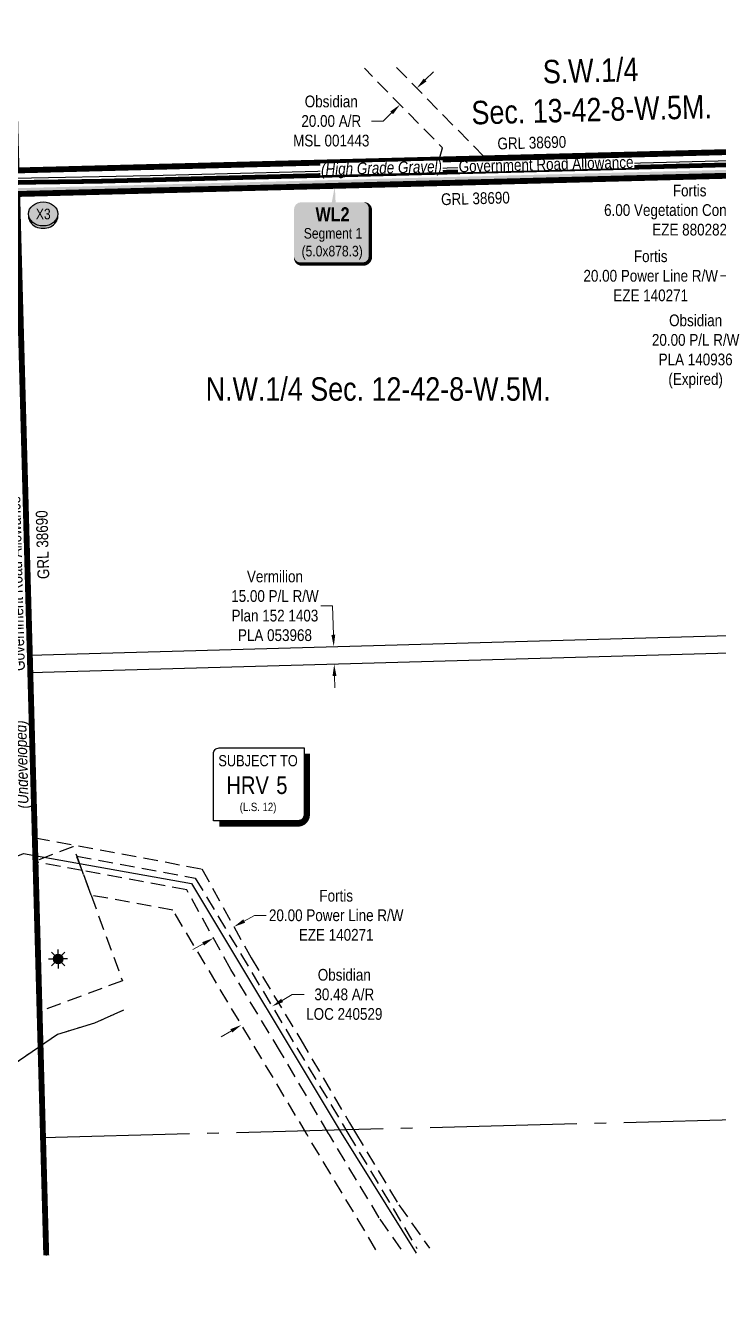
# Model space of a CAD drawing. Extents: x 632269 to 650517, y 5825252 to 5832959.
# Drawn here: x 633201 to 633792, y 5829799 to 5830888 of the extents above; entities that cross this region are included whole.
import ezdxf
from ezdxf.enums import TextEntityAlignment as Align

# ---------------------------------------------------------------- set-up
doc = ezdxf.new("R2010")
doc.units = 0
doc.header["$LTSCALE"] = 5
doc.header["$PDMODE"] = 35
doc.header["$PDSIZE"] = 10
for name, pattern in [('CENTERLINEX3', [5, 2.5, -1, 0.5, -1]), ('foc-ACCESSROAD', [3.75, 2.5, -1.25]), ('foc-FLOWLINE', [3.75, 2.5, -1.25]), ('foc-QUARTERLINE', [33, 25, -3, 2, -3]), ('foc-WHEELTRACKS', [2, 0.4, -1.6])]:
    doc.linetypes.add(name, pattern=pattern)
doc.layers.get('Defpoints').update_dxf_attribs({"color": 9})
for name, color, linetype in [('AS-POWER', 104, 'foc-POWER'), ('AS-ROADS', 254, 'Continuous'), ('C-AR', 13, 'foc-ACCESSROAD'), ('C-SYMBOL', 7, 'Continuous'), ('C-WS', 13, 'foc-ACCESSROAD'), ('C-WS-S', 8, 'Continuous'), ('CG-NOTES', 7, 'Continuous'), ('CTW', 7, 'Continuous'), ('F-EZE', 190, 'foc-FLOWLINE'), ('F-RW', 190, 'Continuous'), ('L-ROAD-T', 7, 'Continuous'), ('L-SEC', 7, 'Continuous'), ('L-SECQ', 8, 'foc-QUARTERLINE'), ('P-CROSSINGS', 250, 'Continuous'), ('T-WATER-P3', 160, 'foc-WHEELTRACKS')]:
    doc.layers.add(name, color=color, linetype=linetype)
doc.layers.add('AS-TRAPPER BOUNDARY', color=7, linetype='CENTERLINEX3', true_color=0xb85c00, transparency=0.6)
doc.layers.add('AS-TRAPPER-T', color=7, linetype='Continuous', true_color=0xc26100)
doc.layers.add('P-PROPOSED-WL4', color=7, linetype='Continuous', true_color=0x5b5bc8)
for name, color, linetype, lineweight in [('C-AR-T', 13, 'Continuous', 9), ('C-RW-T', 13, 'Continuous', 9), ('F-EZE-T', 190, 'Continuous', 9), ('F-RW-T', 190, 'Continuous', 9), ('F-VCE-T', 190, 'Continuous', 9), ('T-TEXT', 48, 'Continuous', 18)]:
    doc.layers.add(name, color=color, linetype=linetype, lineweight=lineweight)
doc.styles.add('175L', font='ARIALN.TTF', dxfattribs={"height": 20})
doc.styles.add('80', font='ARIALN.TTF', dxfattribs={"height": 10})
doc.styles.add('80CG', font='ARIALN.TTF', dxfattribs={"height": 10})
doc.styles.add('80L', font='ARIALN.TTF', dxfattribs={"height": 10})
doc.styles.add('80LS', font='ARIALNI.TTF', dxfattribs={"height": 10})
doc.styles.add('BOLD', font='ARIALNB.TTF')
doc.styles.add('Crossing', font='ARIALN.TTF', dxfattribs={"height": 10})
doc.styles.add('foc-LtypeFont', font='ARIALN.TTF', dxfattribs={"height": 7.35})
doc.styles.add('HRV', font='ARIALN.TTF', dxfattribs={"height": 3})
doc.linetypes.add('foc-POWER', pattern='A,6,-1,["P",foc-LtypeFont,S=0.2,R=0,X=-0.625,Y=-0.75],-1.24,4', length=12.24)
doc.linetypes.add('foc-TOPO-flowdirection-NOLINE', pattern='A,0,[">",foc-LtypeFont,S=0.3,R=0,X=0,Y=-0.945],-20,[">",foc-LtypeFont,S=0.3,R=0,X=0,Y=-0.945],0', length=20)
doc.dimstyles.new('Compass 5 000', dxfattribs={"dimscale": 5, "dimtxt": 9, "dimasz": 2, "dimexe": 0.2, "dimexo": 0.0625, "dimgap": 0.5, "dimtad": 0, "dimtih": 1, "dimtoh": 1, "dimzin": 0, "dimdsep": 46, "dimtxsty": '80CG', "dimcen": 0.1, "dimse1": 1, "dimse2": 1, "dimclrd": 256, "dimclrt": 256, "dimaunit": 1, "dimadec": 4, "dimazin": 0, "dimtfac": 0.06, "dimtofl": 0, "dimtmove": 0, "dimatfit": 1, "dimfxl": 0.2, "dimtolj": 1, "dimtzin": 0, "dimlwd": -1, "dimarcsym": 0})

# ---------------------------------------------------------------- blocks, each defined once
blk = doc.blocks.new('label_road_undeveloped')
at = {"layer": 'L-ROAD-T', "style": '80L'}
blk.add_text('Government Road Allowance', height=10, dxfattribs=at).set_placement((0, 0), align=Align.MIDDLE_CENTER)
at = {"layer": 'T-TEXT', "style": '80LS'}
blk.add_text('(Undeveloped)', height=10, dxfattribs=at).set_placement((-154.2, 0), align=Align.MIDDLE_CENTER)
blk = doc.blocks.new('*D383')
at = {"layer": 'C-AR-T', "transparency": 16777216}
for p, q in [((633164.6, 5830253.8), (633173.4, 5830258.6)), ((633120.3, 5830229.8), (633111.5, 5830225)), ((633111.5, 5830225), (633101.5, 5830225))]:
    blk.add_line(p, q, dxfattribs=at)
for points in [[(633163.8, 5830255.3), (633165.4, 5830252.3), (633155.8, 5830249)], [(633119.5, 5830231.3), (633121.1, 5830228.3), (633129.1, 5830234.6)]]:
    blk.add_solid(points, dxfattribs=at)
at = {"layer": 'Defpoints', "color": 0, "transparency": 16777216}
for p in [(633153.7, 5830252.9), (633127, 5830238.5), (633129.1, 5830234.6)]:
    blk.add_point(p, dxfattribs=at)
at = {"layer": 'C-AR-T', "transparency": 16777216, "insert": (633050.7, 5830225), "char_height": 10, "width": 483.583, "attachment_point": 5, "style": '80CG'}
blk.add_mtext('\\A1;Obsidian\\PVariable Width A/R\\PLOC 241149', dxfattribs=at)
blk = doc.blocks.new('*D386')
at = {"layer": 'C-AR-T', "transparency": 16777216}
for p, q in [((633419.8, 5830057.8), (633428.4, 5830062.9)), ((633428.4, 5830062.9), (633438.4, 5830062.9)), ((633376.5, 5830031.9), (633367.9, 5830026.8))]:
    blk.add_line(p, q, dxfattribs=at)
for points in [[(633418.9, 5830059.2), (633420.6, 5830056.4), (633411.2, 5830052.7)], [(633375.6, 5830033.3), (633377.3, 5830030.5), (633385.1, 5830037)]]:
    blk.add_solid(points, dxfattribs=at)
at = {"layer": 'Defpoints', "color": 0, "transparency": 16777216}
for p in [(633411.2, 5830052.7), (633423.7, 5830031.8), (633397.6, 5830016.1)]:
    blk.add_point(p, dxfattribs=at)
at = {"layer": 'C-AR-T', "transparency": 16777216, "insert": (633472.7, 5830062.9), "char_height": 10, "attachment_point": 5, "style": '80CG'}
blk.add_mtext('\\A1;Obsidian\\P30.48 A/R\\PLOC 240529', dxfattribs=at)
blk = doc.blocks.new('*D388')
at = {"layer": 'Defpoints', "color": 0, "transparency": 16777216}
for p in [(633378.7, 5830120.6), (633383.8, 5830111.2), (633366.3, 5830101.6)]:
    blk.add_point(p, dxfattribs=at)
at = {"layer": 'F-EZE-T', "transparency": 16777216}
for p, q in [((633387.4, 5830125.4), (633396.2, 5830130.3)), ((633396.2, 5830130.3), (633406.2, 5830130.3)), ((633352.4, 5830106.1), (633343.7, 5830101.2))]:
    blk.add_line(p, q, dxfattribs=at)
for points in [[(633386.6, 5830126.9), (633388.2, 5830124), (633378.7, 5830120.6)], [(633351.6, 5830107.5), (633353.2, 5830104.6), (633361.2, 5830110.9)]]:
    blk.add_solid(points, dxfattribs=at)
at = {"layer": 'F-EZE-T', "transparency": 16777216, "insert": (633465.8, 5830130.3), "char_height": 10, "attachment_point": 5, "style": '80CG'}
blk.add_mtext('\\A1;Fortis\\P20.00 Power Line R/W\\PEZE 140271', dxfattribs=at)
blk = doc.blocks.new('*D393')
at = {"layer": 'Defpoints', "color": 0, "transparency": 16777216}
for p in [(633462.4, 5830359.3), (633463.7, 5830359.3), (633462.8, 5830344.3)]:
    blk.add_point(p, dxfattribs=at)
at = {"layer": 'F-RW-T', "transparency": 16777216}
for p, q in [((633462.7, 5830394), (633452.7, 5830394)), ((633463.4, 5830369.3), (633462.7, 5830394)), ((633464.4, 5830334.3), (633464.6, 5830324.3))]:
    blk.add_line(p, q, dxfattribs=at)
for points in [[(633465, 5830369.4), (633461.7, 5830369.3), (633463.7, 5830359.3)], [(633466, 5830334.4), (633462.7, 5830334.3), (633464.1, 5830344.3)]]:
    blk.add_solid(points, dxfattribs=at)
at = {"layer": 'F-RW-T', "transparency": 16777216, "insert": (633413.6, 5830394), "char_height": 10, "attachment_point": 5, "style": '80CG'}
blk.add_mtext('\\A1;Vermilion\\P15.00 P/L R/W\\PPlan 152 1403\\PPLA 053968', dxfattribs=at)
blk = doc.blocks.new('GAS')
h = blk.add_hatch(color=255)
h.dxf.hatch_style = 1
edge = h.paths.add_edge_path()
edge.add_arc((0, 0), 0.9, 0, 360)
for p, q in [((-0.81, 0), (-1.62, 0)), ((-0.57, 0.57), (-1.14, 1.14)), ((0, 0.81), (0, 1.62)), ((0.57, 0.57), (1.14, 1.14)), ((1.62, 0), (0.81, 0)), ((-0.57, -0.57), (-1.14, -1.14)), ((0, -0.81), (0, -1.62)), ((1.14, -1.14), (0.57, -0.57))]:
    blk.add_line(p, q)
blk.add_circle((0, 0), 0.8)
blk = doc.blocks.new('*D416')
at = {"layer": 'C-RW-T', "transparency": 16777216}
for p, q in [((633854.6, 5830612), (633811.7, 5830610.8)), ((633894.5, 5830613.1), (633904.5, 5830613.4))]:
    blk.add_line(p, q, dxfattribs=at)
for points in [[(633854.5, 5830613.7), (633854.6, 5830610.3), (633864.6, 5830612.3)], [(633894.5, 5830614.8), (633894.6, 5830611.5), (633884.5, 5830612.8)]]:
    blk.add_solid(points, dxfattribs=at)
at = {"layer": 'Defpoints', "color": 0, "transparency": 16777216}
for p in [(633863.3, 5830656.4), (633883.3, 5830657), (633864.6, 5830612.3)]:
    blk.add_point(p, dxfattribs=at)
at = {"layer": 'C-RW-T', "transparency": 16777216, "insert": (633772.1, 5830610.8), "char_height": 10, "attachment_point": 5, "style": '80CG'}
blk.add_mtext('\\A1;Obsidian\\P20.00 P/L R/W\\PPLA 140936\\P(Expired)', dxfattribs=at)
blk = doc.blocks.new('*D422')
at = {"layer": 'Defpoints', "color": 0, "transparency": 16777216}
for p in [(633886.1, 5830702), (633886.2, 5830703.3), (633906.1, 5830702.2)]:
    blk.add_point(p, dxfattribs=at)
at = {"layer": 'F-EZE-T', "transparency": 16777216}
for p, q in [((633896.1, 5830701.4), (633798.4, 5830675.2)), ((633876.1, 5830702.5), (633866.1, 5830703.1)), ((633906, 5830700.8), (633886.1, 5830702)), ((633916, 5830700.3), (633926, 5830699.7)), ((633798.4, 5830675.2), (633793.4, 5830675.2))]:
    blk.add_line(p, q, dxfattribs=at)
for points in [[(633876.2, 5830704.2), (633876, 5830700.8), (633886.1, 5830702)], [(633916.1, 5830701.9), (633915.9, 5830698.6), (633906, 5830700.8)]]:
    blk.add_solid(points, dxfattribs=at)
at = {"layer": 'F-EZE-T', "transparency": 16777216, "insert": (633733.8, 5830675.2), "char_height": 10, "attachment_point": 5, "style": '80CG'}
blk.add_mtext('\\A1;Fortis\\P20.00 Power Line R/W\\PEZE 140271', dxfattribs=at)
blk = doc.blocks.new('*D428')
at = {"layer": 'Defpoints', "color": 0, "transparency": 16777216}
for p in [(633900.9, 5830741.9), (633906.9, 5830742.1), (633901.1, 5830732.8)]:
    blk.add_point(p, dxfattribs=at)
at = {"layer": 'F-VCE-T', "transparency": 16777216}
for p, q in [((633891.1, 5830732.5), (633842.1, 5830731.2)), ((633917.1, 5830733.2), (633927.1, 5830733.5))]:
    blk.add_line(p, q, dxfattribs=at)
for points in [[(633891.1, 5830734.2), (633891.2, 5830730.8), (633901.1, 5830732.8)], [(633917.1, 5830734.9), (633917.2, 5830731.5), (633907.1, 5830732.9)]]:
    blk.add_solid(points, dxfattribs=at)
at = {"layer": 'F-VCE-T', "transparency": 16777216, "insert": (633767, 5830731.2), "char_height": 10, "attachment_point": 5, "style": '80CG'}
blk.add_mtext('\\A1;Fortis\\P6.00 Vegetation Control R/W\\PEZE 880282', dxfattribs=at)
blk = doc.blocks.new('*D525')
at = {"layer": 'C-AR-T', "transparency": 16777216}
for p, q in [((633541.6, 5830842.1), (633548.7, 5830849.1)), ((633505.9, 5830807.1), (633495.9, 5830807.1)), ((633513, 5830814.1), (633505.9, 5830807.1))]:
    blk.add_line(p, q, dxfattribs=at)
for points in [[(633540.4, 5830843.3), (633542.8, 5830840.9), (633534.4, 5830835.1)], [(633511.9, 5830815.3), (633514.2, 5830812.9), (633520.2, 5830821.1)]]:
    blk.add_solid(points, dxfattribs=at)
at = {"layer": 'Defpoints', "color": 0, "transparency": 16777216}
for p in [(633485.1, 5830885.4), (633470.8, 5830871.4), (633520.2, 5830821.1)]:
    blk.add_point(p, dxfattribs=at)
at = {"layer": 'C-AR-T', "transparency": 16777216, "insert": (633461.6, 5830807.1), "char_height": 10, "attachment_point": 5, "style": '80CG'}
blk.add_mtext('\\A1;Obsidian\\P20.00 A/R\\PMSL 001443', dxfattribs=at)
blk = doc.blocks.new('HRV')
blk.add_lwpolyline([(-35.1, 31.6), (37.2, 31.6), (37.2, -25.5, -0.414214), (32.2, -30.5), (-40.1, -30.5), (-40.1, 26.6, -0.414214)], format="xyb", close=True)
at = {"const_width": 5, "flags": 128}
blk.add_lwpolyline([(-35.1, -33), (32.2, -33, 0.414214), (39.7, -25.5), (39.7, 26.6)], format="xyb", dxfattribs=at)
at = {"style": '80L'}
blk.add_text('SUBJECT TO', height=9.5, dxfattribs=at).set_placement((-2, 13.1), align=Align.BOTTOM_CENTER)
blk.add_attdef('(N.W.1/4 00)', text='', height=7.12, dxfattribs=at).set_placement((-2, -24.4), align=Align.BOTTOM_CENTER)
at = {"layer": 'CTW', "color": 3, "style": 'HRV'}
blk.add_text('HRV', height=15, dxfattribs=at).set_placement((-10.9, -0.2), align=Align.MIDDLE_CENTER)
blk.add_attdef('0', text='', height=15, dxfattribs=at).set_placement((18.3, -0.2), align=Align.MIDDLE_CENTER)
blk = doc.blocks.new('*U725')
h = blk.add_hatch(color=254)
edge = h.paths.add_edge_path()
edge.add_line((-26.5, -34.1), (26.5, -34.1))
edge.add_arc((26.5, -28.1), 6, 270, 360)
edge.add_line((32.5, -28.1), (32.5, 12.5))
edge.add_arc((26.5, 12.5), 6, 0, 90)
edge.add_line((26.5, 18.5), (-26.5, 18.5))
edge.add_arc((-26.5, 12.5), 6, 90, 180)
edge.add_line((-32.5, 12.5), (-32.5, -28.1))
edge.add_arc((-26.5, -28.1), 6, 180, 270)
at = {"layer": 'P-PROPOSED-WL4', "flags": 128}
blk.add_lwpolyline([(2.3, 32.5, 0, 7.5, 0), (0, 0, 0, 0, 0)], format="xyseb", dxfattribs=at)
blk.add_lwpolyline([(-26.5, -34.1, 3, 3, 0), (26.5, -34.1, 3, 3, 0.414214), (32.5, -28.1, 3, 3, 0), (32.5, 12.5, 3, 0, 0.414214), (26.5, 18.5, 0, 0, 0), (-26.5, 18.5, 0, 0, 0.414214), (-32.5, 12.5, 0, 0, 0), (-32.5, -28.1, 0, 3, 0.414214)], format="xyseb", close=True, dxfattribs=at)
at = {"layer": 'P-PROPOSED-WL4'}
for tag, p, height, style in [('TEMP_AREA_W1_001', (-9.2, 2.2), 12, 'BOLD'), ('ENTER_TEXT_001', (-30.7, -12.9), 9, '80')]:
    blk.add_attdef(tag, p, '', height=height, dxfattribs=dict(at, style=style))
blk = doc.blocks.new('xing2')
h = blk.add_hatch(color=50)
h.dxf.hatch_style = 1
edge = h.paths.add_edge_path()
edge.add_ellipse((0, 0), major_axis=(-12.5, 0), ratio=0.816297, start_angle=0, end_angle=360)
h = blk.add_hatch(color=250)
h.dxf.hatch_style = 1
edge = h.paths.add_edge_path()
edge.add_ellipse((0, -2), major_axis=(-12.5, 0), ratio=0.816297, start_angle=0, end_angle=180)
edge.add_line((12.5, -2), (12.5, 0))
edge.add_ellipse((0, 0), major_axis=(-12.5, 0), ratio=0.816297, start_angle=0, end_angle=180, ccw=False)
edge.add_line((-12.5, 0), (-12.5, -2))
at = {"color": 250}
blk.add_ellipse((0, 0), major_axis=(-12.5, 0), ratio=0.816297, dxfattribs=at)
blk.add_ellipse((0, -2), major_axis=(-12.5, 0), ratio=0.816297, start_param=0, end_param=3.141593, dxfattribs=at)
at = {"color": 250, "style": 'Crossing'}
blk.add_attdef('CROSSING', text='', height=9, dxfattribs=at).set_placement((0.1, 0), align=Align.MIDDLE_CENTER)
at = {"color": 250, "style": 'Crossing', "flags": 1}
for tag, p in [('OWNER', (0.1, -12.5)), ('DESCRIPTION', (0.1, -25.8)), ('LOCATION', (0.1, -39.3)), ('DWG_REF', (0.1, -52.8))]:
    blk.add_attdef(tag, text='', height=9, dxfattribs=at).set_placement(p, align=Align.MIDDLE_CENTER)

msp = doc.modelspace()

# ---------------------------------------------------------------- hatches: boundary and pattern name
at = {"layer": 'P-PROPOSED-WL4', "linetype": 'Continuous'}
h = msp.add_hatch(color=256, dxfattribs=at)
h.dxf.hatch_style = 1
h.paths.add_polyline_path([(634029.436, 5830766.486), (634013.416, 5830771.076), (633193.849, 5830749.917), (633173.734, 5830749.397), (633144.121, 5830748.604), (633143.391, 5830743.585), (633173.868, 5830744.401), (633193.978, 5830744.92)])

# ---------------------------------------------------------------- linework, layer by layer
at = {"layer": 'AS-POWER', "flags": 128}
for points in [[(633191.575, 5830758.502), (633307.161, 5830760.792), (633901.325, 5830776.014), (634015.439, 5830778.598), (634119.433, 5830753.545)], [(633168.741, 5830170.511), (633199.271, 5830182.926), (633342.398, 5830157.508), (633469.948, 5829945.033), (633533.864, 5829842.511)]]:
    msp.add_lwpolyline(points, dxfattribs=at)
at = {"layer": 'AS-ROADS', "const_width": 3.999, "flags": 128}
msp.add_lwpolyline([(634893.813, 5830798.378), (633261.686, 5830755.777), (633196.113, 5830754.862), (633177.98, 5830753.215), (633163.71, 5830743.523), (633156.805, 5830729.518), (633154.085, 5830712.383), (633150.484, 5830680.81), (633145.966, 5830647.659), (633138.99, 5830608.88), (633131.59, 5830574.458), (633110.306, 5830491.837), (633082.854, 5830392.305), (633071.751, 5830355.499), (633063.283, 5830340.777), (633045.646, 5830320.391), (633029.354, 5830307.668), (633006.126, 5830294.686), (632985.832, 5830287.528), (632882.705, 5830257.657), (632770.508, 5830224.73), (632685.827, 5830201.061), (632652.35, 5830188.099)], dxfattribs=at)
at = {"layer": 'C-AR'}
msp.add_lwpolyline([(633499.714, 5829845.413), (633440.845, 5829943.797), (633326.655, 5830134.646), (633256.919, 5830147.467), (633249.196, 5830168.559), (633244.736, 5830180.736), (633345.729, 5830162.111), (633475.782, 5829944.749), (633534.651, 5829846.366)], dxfattribs=at)
at = {"layer": 'C-WS', "flags": 128}
msp.add_lwpolyline([(633283.619, 5830074.552), (633213.56, 5830048.528), (633209.895, 5830175.839), (633209.862, 5830176.976), (633241.746, 5830188.902), (633244.736, 5830180.736), (633249.196, 5830168.559), (633256.919, 5830147.467), (633283.619, 5830074.552)], close=True, dxfattribs=at)
at = {"layer": 'F-EZE'}
msp.add_lwpolyline([(633521.216, 5829846), (633502.472, 5829872.641), (633459.965, 5829943.29), (633459.368, 5829944.302), (633418.46, 5830013.937), (633375.965, 5830084.126), (633338.446, 5830151.997), (633249.196, 5830168.559), (633209.895, 5830175.839), (633209.862, 5830176.976), (633209.306, 5830196.286), (633351.378, 5830169.933), (633393.273, 5830094.144), (633435.633, 5830024.179), (633477.152, 5829953.509), (633482.312, 5829944.927), (633519.236, 5829883.561), (633545.203, 5829846.654)], dxfattribs=at)
at = {"layer": 'F-RW'}
msp.add_lwpolyline([(633962.55, 5830358.379), (633205.253, 5830337.035), (633204.821, 5830352.018), (633962.113, 5830373.362)], dxfattribs=at)
at = {"layer": 'L-SEC'}
for p, q in [((633193.428, 5830765.029), (633993.452, 5830785.689)), ((633193.978, 5830744.92), (633993.971, 5830765.578)), ((633193.977, 5830744.951), (633215.968, 5829941.073)), ((633215.968, 5829941.073), (633218.717, 5829840.596))]:
    msp.add_line(p, q, dxfattribs=at)
at = {"layer": 'L-SECQ'}
msp.add_line((633215.968, 5829941.073), (633981.198, 5829960.833), dxfattribs=at)
at = {"layer": 'T-WATER-P3', "flags": 128}
msp.add_lwpolyline([(633284.595, 5830049.379), (633259.919, 5830038.566), (633228.373, 5830028.832), (633179.651, 5829995.627), (633167.984, 5829968.122), (633161.226, 5829956.917), (633157.29, 5829942.52), (633151.194, 5829929.026), (633141.091, 5829920.227), (633124.763, 5829897.608), (633114.991, 5829887.894), (633107.055, 5829876.679), (633098.257, 5829868.931), (633080.764, 5829843.673)], dxfattribs=at)
at = {"layer": 'T-WATER-P3', "linetype": 'foc-TOPO-flowdirection-NOLINE', "flags": 128}
msp.add_lwpolyline([(633284.595, 5830049.379), (633259.919, 5830038.566), (633228.373, 5830028.832), (633179.651, 5829995.627), (633167.984, 5829968.122), (633161.226, 5829956.917), (633157.29, 5829942.52), (633151.194, 5829929.026), (633141.091, 5829920.227), (633124.763, 5829897.608), (633114.991, 5829887.894), (633107.055, 5829876.679), (633098.257, 5829868.931), (633080.764, 5829843.673)], dxfattribs=at)

# ---------------------------------------------------------------- block references
at = {"layer": 'C-WS-S', "xscale": 4.998345000000068, "yscale": 4.998345000000068, "zscale": 4.998345000000068, "rotation": 0.08236396073204837}
msp.add_blockref('GAS', (633228.818, 5830093.119), dxfattribs=at)
at = {"layer": 'CG-NOTES'}
ref = msp.add_blockref('*U725', (633462.374, 5830719.414), dxfattribs=dict(at, xscale=0.9993741078217456, yscale=0.9993741078217456, zscale=0.9993741078217456))
ref.add_attrib('TEMP_AREA_W1_001', 'WL2', (633448.197, 5830721.657), dxfattribs={"layer": 'P-PROPOSED-WL4', "height": 11.9925, "style": 'BOLD'})
ref.add_attrib('ENTER_TEXT_001', 'Segment 1', (633438.176, 5830706.945), dxfattribs={"layer": 'P-PROPOSED-WL4', "height": 8.9944, "style": '80'})
ref.add_attrib('ENTER_TEXT_002', '(5.0x878.3)', (633436.311, 5830691.801), dxfattribs={"layer": 'P-PROPOSED-WL4', "height": 8.99437, "style": '80'})
at = {"layer": 'CG-NOTES', "xscale": 0.9993441075749935, "yscale": 0.9993441075749935, "zscale": 0.9993441075749935}
msp.add_blockref('HRV', (633401.214, 5830241.4), dxfattribs=at).add_auto_attribs({'(N.W.1/4 00)': '(L.S. 12)', '0': '5'})
at = {"layer": 'L-ROAD-T', "rotation": 91.53707647304364}
msp.add_blockref('label_road_undeveloped', (633193.543, 5830413.033), dxfattribs=at)
at = {"layer": 'P-CROSSINGS', "color": 4, "xscale": 0.999675, "yscale": 0.999675, "zscale": 0.999675}
msp.add_blockref('xing2', (633216.09, 5830727.944), dxfattribs=at).add_auto_attribs({'CROSSING': 'X3'})

# ---------------------------------------------------------------- texts
at = {"layer": 'AS-TRAPPER-T', "char_height": 9.99669, "width": 58.10941, "attachment_point": 5, "style": '80CG'}
for insert, rotation in [((633632.484, 5830788.593), 1.53384), ((633584.444, 5830741.148), 1.53384), ((633215.582, 5830446.118), 91.567008)]:
    msp.add_mtext('\\A1;GRL 38690', dxfattribs=dict(at, insert=insert, rotation=rotation))
at = {"layer": 'C-SYMBOL', "color": 3, "style": '175L'}
msp.add_text('N.W.1/4 Sec. 12-42-8-W.5M.', height=19.9935, dxfattribs=at).set_placement((633501.619, 5830562.81), align=Align.BOTTOM_CENTER)
at = {"layer": 'C-SYMBOL', "color": 3, "insert": (633682.348, 5830860.134), "char_height": 19.987, "width": 203.11021, "attachment_point": 2, "rotation": 1.492379, "style": '175L'}
msp.add_mtext('S.W.1/4 \\PSec. 13-42-8-W.5M.', dxfattribs=at)

# ---------------------------------------------------------------- dimensions: what is measured, and where the dimension line sits
at = {"layer": 'C-AR-T', "color": 3}
dim = msp.add_linear_dim(base=(633520.176, 5830821.118), p1=(633485.106, 5830885.399), p2=(633470.835, 5830871.392), angle=224.463749, text='Obsidian\\P20.00 A/R\\PMSL 001443', dimstyle='Compass 5 000', dxfattribs=at)
dim.commit()
dim.dimension.update_dxf_attribs({"geometry": '*D525', "text_midpoint": (633461.615, 5830807.109), "dimtype": 161})
at = {"layer": 'C-AR-T'}
dim = msp.add_linear_dim(base=(633129.087, 5830234.556), p1=(633153.69, 5830252.926), p2=(633126.976, 5830238.452), angle=208.449732, text='Obsidian\\PVariable Width A/R\\PLOC 241149', dimstyle='Compass 5 000', dxfattribs=at)
dim.commit()
dim.dimension.update_dxf_attribs({"geometry": '*D383', "text_midpoint": (633050.721, 5830225.028), "dimtype": 161})
dim = msp.add_aligned_dim(p1=(633397.574, 5830016.117), p2=(633423.721, 5830031.761), distance=24.365, text='Obsidian\\P30.48 A/R\\PLOC 240529', dimstyle='Compass 5 000', dxfattribs=at)
dim.commit()
dim.dimension.update_dxf_attribs({"geometry": '*D386', "text_midpoint": (633472.688, 5830062.938)})
at = {"layer": 'C-RW-T'}
dim = msp.add_linear_dim(base=(633864.553, 5830612.278), p1=(633883.288, 5830656.951), p2=(633863.311, 5830656.388), angle=181.613298, text='Obsidian\\P20.00 P/L R/W\\PPLA 140936\\P(Expired)', dimstyle='Compass 5 000', dxfattribs=at)
dim.commit()
dim.dimension.update_dxf_attribs({"geometry": '*D416', "text_midpoint": (633772.126, 5830610.789), "dimtype": 161})
at = {"layer": 'F-EZE-T'}
dim = msp.add_linear_dim(base=(633886.076, 5830701.951), p1=(633906.115, 5830702.176), p2=(633886.151, 5830703.294), angle=176.796456, text='Fortis\\P20.00 Power Line R/W\\PEZE 140271', dimstyle='Compass 5 000', override={"dimtmove": 1}, dxfattribs=at)
dim.commit()
dim.dimension.update_dxf_attribs({"geometry": '*D422', "text_midpoint": (633790.914, 5830675.185), "dimtype": 161})
dim = msp.add_aligned_dim(p1=(633366.319, 5830101.575), p2=(633383.818, 5830111.248), distance=10.66, text='Fortis\\P20.00 Power Line R/W\\PEZE 140271', dimstyle='Compass 5 000', dxfattribs=at)
dim.commit()
dim.dimension.update_dxf_attribs({"geometry": '*D388', "text_midpoint": (633465.755, 5830130.254)})
at = {"layer": 'F-RW-T'}
dim = msp.add_linear_dim(base=(633463.654, 5830359.313), p1=(633462.821, 5830344.294), p2=(633462.399, 5830359.278), angle=91.614399, text='Vermilion\\P15.00 P/L R/W\\PPlan 152 1403\\PPLA 053968', dimstyle='Compass 5 000', dxfattribs=at)
dim.commit()
dim.dimension.update_dxf_attribs({"geometry": '*D393', "text_midpoint": (633413.595, 5830393.952), "dimtype": 161})

# ---------------------------------------------------------------- next in the draw order: texts
at = {"layer": 'L-ROAD-T', "insert": (633644.511, 5830775.3), "char_height": 10, "width": 150.28586, "attachment_point": 2, "rotation": 1.479241, "style": '80L', "bg_fill": 3, "box_fill_scale": 1, "bg_fill_color": 256, "bg_fill_transparency": 0}
msp.add_mtext('Government Road Allowance', dxfattribs=at)

# ---------------------------------------------------------------- next in the draw order: linework, layer by layer
at = {"layer": 'AS-TRAPPER BOUNDARY', "const_width": 4.998, "flags": 128}
for points in [[(633191.259, 5830844.288), (633193.428, 5830765.029), (633993.421, 5830785.681), (634793.459, 5830806.151), (634791.269, 5830885.972)], [(633218.717, 5829840.596), (633193.977, 5830744.951), (634794.011, 5830786.042), (634815.881, 5829982.386), (634837.944, 5829178.592), (634037.924, 5829157.725), (633937.958, 5829155.124)]]:
    msp.add_lwpolyline(points, dxfattribs=at)
at = {"layer": 'C-WS', "flags": 128}
msp.add_lwpolyline([(633517.12, 5830852.777), (633593.127, 5830775.328), (633553.542, 5830774.306), (633556.408, 5830784.201), (633489.803, 5830852.065)], dxfattribs=at)

# ---------------------------------------------------------------- next in the draw order: dimensions: what is measured, and where the dimension line sits
at = {"layer": 'F-VCE-T'}
dim = msp.add_linear_dim(base=(633901.146, 5830732.774), p1=(633906.899, 5830742.09), p2=(633900.897, 5830741.927), angle=181.55917, text='Fortis\\P6.00 Vegetation Control R/W\\PEZE 880282', dimstyle='Compass 5 000', dxfattribs=at)
dim.commit()
dim.dimension.update_dxf_attribs({"geometry": '*D428', "text_midpoint": (633766.965, 5830731.167), "dimtype": 161})

# ---------------------------------------------------------------- next in the draw order: texts
at = {"layer": 'T-TEXT', "insert": (633504.275, 5830772.287), "char_height": 10, "width": 104.33353, "attachment_point": 2, "rotation": 1.479241, "style": '80LS', "bg_fill": 3, "box_fill_scale": 1, "bg_fill_color": 256, "bg_fill_transparency": 0}
msp.add_mtext('(High Grade Gravel)', dxfattribs=at)

doc.saveas('drawing.dxf')
